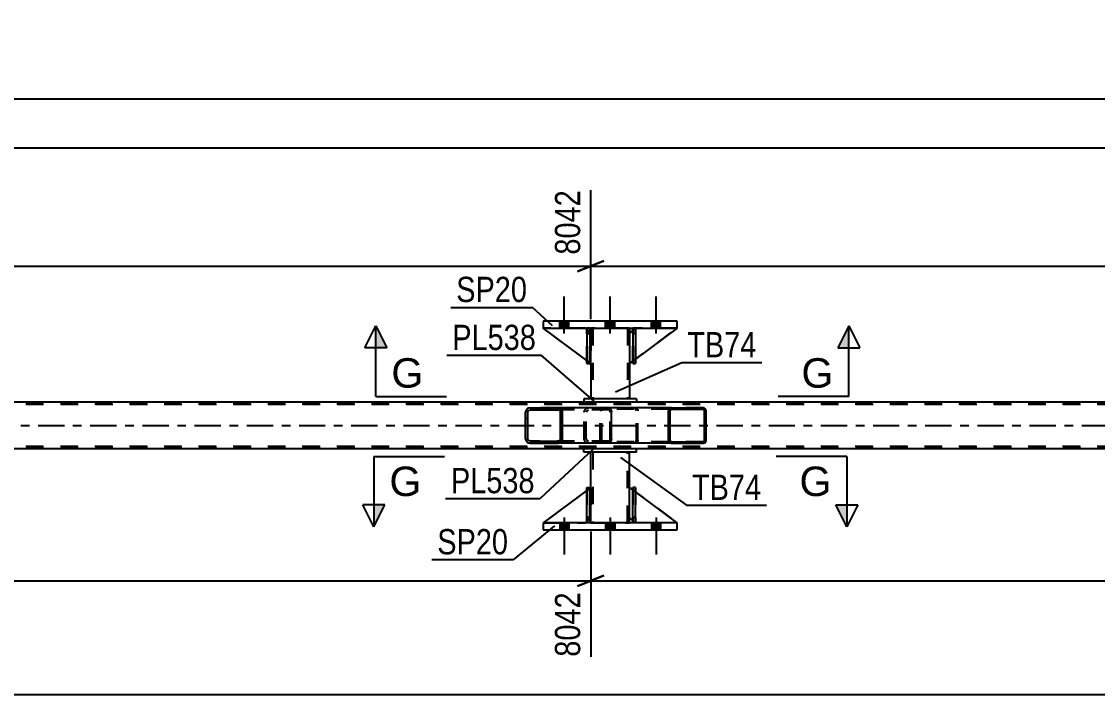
# Model space of a CAD drawing. Header units: millimetres. Extents: x 0 to 841, y 0 to 594.
# Drawn here: x 261.3 to 383.3, y 223.9 to 300.2 of the extents above; entities that cross this region are included whole.
import ezdxf

# ---------------------------------------------------------------- set-up
doc = ezdxf.new("R2010")
doc.units = ezdxf.units.MM
doc.linetypes.add('DXK_LINE_DOT2', pattern=[3.9198, 1.9599, -1.9599])
doc.linetypes.add('DXK_LINE_DOT3', pattern=[5.9187, 2.979, -0.9799, 0.9799, -0.9799])
doc.styles.add('Arial', font='ARIAL.TTF', dxfattribs={"height": 0.2})
doc.styles.add('Arial Narrow', font='ARIALN.TTF', dxfattribs={"height": 0.2})

# ---------------------------------------------------------------- blocks, each defined once
blk = doc.blocks.new('Part-318933943-2847 - 2681')
at = {"color": 2, "linetype": 'Continuous'}
for p, q in [((331.06, 251.79), (325.06, 251.79)), ((325.06, 251.39), (325.06, 251.79)), ((331.06, 251.39), (325.06, 251.39)), ((331.06, 251.39), (331.06, 251.79))]:
    blk.add_line(p, q, dxfattribs=at)
blk = doc.blocks.new('Part-318933943-2801 - 2681')
at = {"color": 2, "linetype": 'Continuous'}
for p, q in [((325.42, 243.39), (325.42, 247.39)), ((325.42, 247.39), (325.74, 247.39)), ((325.74, 243.39), (325.74, 247.39)), ((325.42, 243.39), (325.42, 243.39)), ((325.74, 243.39), (325.42, 243.39))]:
    blk.add_line(p, q, dxfattribs=at)
at = {"color": 7, "linetype": 'DXK_LINE_DOT2'}
for p, q in [((325.42, 247.39), (325.42, 243.99)), ((325.74, 243.99), (325.74, 247.39)), ((325.42, 243.99), (325.42, 243.39)), ((325.42, 243.99), (325.74, 243.99)), ((325.74, 243.39), (325.74, 243.99)), ((325.74, 243.39), (325.74, 243.39))]:
    blk.add_line(p, q, dxfattribs=at)
blk = doc.blocks.new('Part-318933943-2805 - 2681')
at = {"color": 7, "linetype": 'DXK_LINE_DOT2'}
for p, q in [((330.26, 243.99), (330.26, 247.39)), ((330.26, 247.39), (335.66, 243.39)), ((330.86, 243.39), (330.26, 243.99)), ((335.66, 243.39), (330.86, 243.39))]:
    blk.add_line(p, q, dxfattribs=at)
blk = doc.blocks.new('Bolt-318933943-2741 - 2681')
at = {"linetype": 'Continuous'}
for points in [[(323.38, 243.39), (322.34, 243.39), (322.34, 242.59), (323.38, 242.59)], [(323.38, 243.39), (322.34, 243.39), (322.34, 242.59), (323.38, 242.59)], [(323.38, 243.39), (322.34, 243.39), (322.34, 242.59), (323.38, 242.59)], [(328.58, 243.39), (327.54, 243.39), (327.54, 242.59), (328.58, 242.59)], [(328.58, 243.39), (327.54, 243.39), (327.54, 242.59), (328.58, 242.59)], [(333.78, 243.39), (332.74, 243.39), (332.74, 242.59), (333.78, 242.59)], [(333.78, 243.39), (332.74, 243.39), (332.74, 242.59), (333.78, 242.59)], [(333.78, 243.39), (332.74, 243.39), (332.74, 242.59), (333.78, 242.59)]]:
    blk.add_hatch(color=1, dxfattribs=at).paths.add_polyline_path(points)
at = {"color": 1, "linetype": 'Continuous'}
for p, q in [((322.34, 243.39), (322.34, 242.59)), ((322.34, 243.39), (322.34, 242.59)), ((322.34, 243.39), (322.34, 242.59)), ((322.86, 243.99), (322.86, 239.79)), ((322.86, 243.99), (322.86, 239.79)), ((322.86, 243.99), (322.86, 239.79)), ((323.38, 243.39), (323.38, 242.59)), ((323.38, 243.39), (323.38, 242.59)), ((323.38, 243.39), (323.38, 242.59)), ((327.54, 243.39), (327.54, 242.59)), ((327.54, 243.39), (327.54, 242.59)), ((328.06, 243.99), (328.06, 239.79)), ((328.06, 243.99), (328.06, 239.79)), ((328.58, 243.39), (328.58, 242.59)), ((328.58, 243.39), (328.58, 242.59)), ((332.74, 243.39), (332.74, 242.59)), ((332.74, 243.39), (332.74, 242.59)), ((332.74, 243.39), (332.74, 242.59)), ((333.26, 243.99), (333.26, 239.79)), ((333.26, 243.99), (333.26, 239.79)), ((333.26, 243.99), (333.26, 239.79)), ((333.78, 243.39), (333.78, 242.59)), ((333.78, 243.39), (333.78, 242.59)), ((333.78, 243.39), (333.78, 242.59))]:
    blk.add_line(p, q, dxfattribs=at)
blk = doc.blocks.new('Bolt-318933943-2742 - 2681')
at = {"linetype": 'Continuous'}
for points in [[(322.34, 265.47), (323.38, 265.47), (323.38, 266.27), (322.34, 266.27)], [(322.34, 265.47), (323.38, 265.47), (323.38, 266.27), (322.34, 266.27)], [(322.34, 265.47), (323.38, 265.47), (323.38, 266.27), (322.34, 266.27)], [(327.54, 265.47), (328.58, 265.47), (328.58, 266.27), (327.54, 266.27)], [(327.54, 265.47), (328.58, 265.47), (328.58, 266.27), (327.54, 266.27)], [(332.74, 265.47), (333.78, 265.47), (333.78, 266.27), (332.74, 266.27)], [(332.74, 265.47), (333.78, 265.47), (333.78, 266.27), (332.74, 266.27)], [(332.74, 265.47), (333.78, 265.47), (333.78, 266.27), (332.74, 266.27)]]:
    blk.add_hatch(color=1, dxfattribs=at).paths.add_polyline_path(points)
at = {"color": 1, "linetype": 'Continuous'}
for p, q in [((322.86, 264.87), (322.86, 269.07)), ((322.86, 264.87), (322.86, 269.07)), ((322.86, 264.87), (322.86, 269.07)), ((328.06, 264.87), (328.06, 269.07)), ((328.06, 264.87), (328.06, 269.07)), ((333.26, 264.87), (333.26, 269.07)), ((333.26, 264.87), (333.26, 269.07)), ((333.26, 264.87), (333.26, 269.07)), ((322.34, 265.47), (322.34, 266.27)), ((322.34, 265.47), (322.34, 266.27)), ((322.34, 265.47), (322.34, 266.27)), ((323.38, 265.47), (323.38, 266.27)), ((323.38, 265.47), (323.38, 266.27)), ((323.38, 265.47), (323.38, 266.27)), ((327.54, 265.47), (327.54, 266.27)), ((327.54, 265.47), (327.54, 266.27)), ((328.58, 265.47), (328.58, 266.27)), ((328.58, 265.47), (328.58, 266.27)), ((332.74, 265.47), (332.74, 266.27)), ((332.74, 265.47), (332.74, 266.27)), ((332.74, 265.47), (332.74, 266.27)), ((333.78, 265.47), (333.78, 266.27)), ((333.78, 265.47), (333.78, 266.27)), ((333.78, 265.47), (333.78, 266.27))]:
    blk.add_line(p, q, dxfattribs=at)
blk = doc.blocks.new('Part-318933943-2942 - 2681')
at = {"color": 7, "linetype": 'DXK_LINE_DOT2'}
for p, q in [((325.86, 261.47), (320.46, 265.47)), ((320.46, 265.47), (325.26, 265.47)), ((325.26, 265.47), (325.86, 264.87)), ((325.86, 264.87), (325.26, 265.47)), ((325.86, 264.87), (325.86, 261.47)), ((325.86, 264.87), (325.86, 264.87)), ((325.86, 264.87), (325.86, 261.47))]:
    blk.add_line(p, q, dxfattribs=at)
blk = doc.blocks.new('Part-318933943-2757 - 2681')
at = {"color": 7, "linetype": 'DXK_LINE_DOT2'}
for p, q in [((726.28, 256.83), (61.94, 256.83)), ((61.94, 256.83), (725.57, 256.83)), ((331.06, 257.07), (325.06, 257.07)), ((726.28, 252.03), (61.94, 252.03)), ((61.94, 252.03), (725.54, 252.03)), ((331.06, 251.79), (325.06, 251.79))]:
    blk.add_line(p, q, dxfattribs=at)
at = {"color": 2, "linetype": 'Continuous'}
for p, q in [((325.06, 257.07), (160.79, 257.07)), ((580.46, 257.07), (331.06, 257.07)), ((325.06, 251.79), (160.79, 251.79)), ((580.46, 251.79), (331.06, 251.79))]:
    blk.add_line(p, q, dxfattribs=at)
at = {"color": 7, "linetype": 'DXK_LINE_DOT3'}
blk.add_line((61.94, 254.43), (725.95, 254.43), dxfattribs=at)
blk = doc.blocks.new('Part-318933943-2799 - 2681')
at = {"color": 7, "linetype": 'DXK_LINE_DOT2'}
for p, q in [((325.42, 247.39), (325.74, 247.39)), ((325.42, 243.99), (325.42, 247.39)), ((325.42, 247.39), (325.42, 243.39)), ((325.74, 247.39), (325.74, 243.99)), ((325.74, 243.39), (325.74, 247.29)), ((325.74, 243.99), (325.42, 243.99)), ((325.42, 243.39), (325.42, 243.99)), ((325.74, 243.39), (325.42, 243.39)), ((325.74, 243.99), (325.74, 243.39)), ((325.74, 243.39), (325.74, 243.39))]:
    blk.add_line(p, q, dxfattribs=at)
blk = doc.blocks.new('Part-318933943-2800 - 2681')
at = {"color": 2, "linetype": 'Continuous'}
for p, q in [((330.62, 243.39), (330.62, 247.39)), ((330.62, 247.39), (330.94, 247.39)), ((330.94, 243.39), (330.94, 247.39)), ((330.62, 243.39), (330.62, 243.39)), ((330.94, 243.39), (330.62, 243.39))]:
    blk.add_line(p, q, dxfattribs=at)
at = {"color": 7, "linetype": 'DXK_LINE_DOT2'}
for p, q in [((330.62, 247.39), (330.62, 243.99)), ((330.94, 243.99), (330.94, 247.39)), ((330.62, 243.99), (330.62, 243.39)), ((330.62, 243.99), (330.94, 243.99)), ((330.94, 243.39), (330.94, 243.99)), ((330.94, 243.39), (330.94, 243.39))]:
    blk.add_line(p, q, dxfattribs=at)
blk = doc.blocks.new('Part-318933943-2802 - 2681')
at = {"color": 2, "linetype": 'Continuous'}
for p, q in [((325.42, 247.05), (320.46, 243.39)), ((325.86, 247.39), (325.74, 247.29)), ((325.86, 243.99), (325.86, 247.39)), ((325.42, 243.54), (325.26, 243.39)), ((325.86, 243.99), (325.74, 243.86)), ((325.86, 243.99), (325.86, 243.99))]:
    blk.add_line(p, q, dxfattribs=at)
at = {"color": 7, "linetype": 'DXK_LINE_DOT2'}
for p, q in [((325.74, 247.29), (325.42, 247.05)), ((325.86, 243.99), (325.86, 247.39)), ((320.46, 243.39), (325.26, 243.39)), ((325.86, 243.99), (325.26, 243.39)), ((325.74, 243.86), (325.42, 243.54))]:
    blk.add_line(p, q, dxfattribs=at)
blk = doc.blocks.new('Part-318933943-2803 - 2681')
at = {"color": 7, "linetype": 'DXK_LINE_DOT2'}
for p, q in [((325.86, 247.39), (320.46, 243.39)), ((325.86, 243.99), (325.86, 247.39)), ((325.86, 247.39), (325.86, 243.99)), ((320.46, 243.39), (325.26, 243.39)), ((325.26, 243.39), (325.86, 243.99)), ((325.86, 243.99), (325.26, 243.39)), ((325.86, 243.99), (325.86, 243.99))]:
    blk.add_line(p, q, dxfattribs=at)
blk = doc.blocks.new('Part-318933943-2804 - 2681')
at = {"color": 2, "linetype": 'Continuous'}
for p, q in [((330.26, 243.99), (330.26, 247.39)), ((330.62, 247.12), (330.26, 247.39)), ((335.66, 243.39), (330.94, 246.89)), ((330.62, 243.63), (330.26, 243.99))]:
    blk.add_line(p, q, dxfattribs=at)
at = {"color": 7, "linetype": 'DXK_LINE_DOT2'}
for p, q in [((330.94, 246.89), (330.62, 247.12)), ((330.86, 243.39), (330.62, 243.63)), ((335.66, 243.39), (330.86, 243.39)), ((335.66, 243.39), (335.66, 243.39)), ((335.66, 243.39), (335.66, 243.39))]:
    blk.add_line(p, q, dxfattribs=at)
blk = doc.blocks.new('Part-318933943-2810 - 2681')
at = {"color": 2, "linetype": 'Continuous'}
for p, q in [((335.66, 266.27), (320.46, 266.27)), ((320.46, 266.27), (320.46, 265.47)), ((335.66, 265.47), (335.66, 266.27)), ((320.46, 265.47), (335.66, 265.47))]:
    blk.add_line(p, q, dxfattribs=at)
blk = doc.blocks.new('Part-318933943-2815 - 2681')
at = {"color": 2, "linetype": 'Continuous'}
for p, q in [((320.46, 243.39), (320.46, 242.59)), ((335.66, 243.39), (320.46, 243.39)), ((335.66, 242.59), (335.66, 243.39)), ((320.46, 242.59), (335.66, 242.59))]:
    blk.add_line(p, q, dxfattribs=at)
blk = doc.blocks.new('Part-318933943-2904 - 2681')
at = {"linetype": 'Continuous'}
h = blk.add_hatch(dxfattribs=at)
h.set_pattern_fill('', scale=0.7, style=0, pattern_type=0)
h.set_pattern_definition([(45, (338.9127, 256.228), (-1.57154, 1.57154), [])])
h.paths.add_polyline_path([(338.94, 256.11), (338.91, 256.23), (338.84, 256.33), (338.73, 256.4), (338.6, 256.43), (335.02, 256.43), (334.89, 256.4), (334.78, 256.33), (334.71, 256.23), (334.68, 256.11), (334.68, 252.75), (334.71, 252.62), (334.78, 252.52), (334.89, 252.45), (335.02, 252.43), (338.6, 252.43), (338.73, 252.45), (338.84, 252.52), (338.91, 252.62), (338.94, 252.75)])
h.paths.add_polyline_path([(338.76, 252.68), (338.72, 252.63), (338.66, 252.6), (338.6, 252.59), (335.02, 252.59), (334.96, 252.6), (334.9, 252.63), (334.87, 252.68), (334.85, 252.75), (334.85, 256.11), (334.87, 256.17), (334.9, 256.22), (334.96, 256.25), (335.02, 256.27), (338.6, 256.27), (338.66, 256.25), (338.72, 256.22), (338.76, 256.17), (338.77, 256.11), (338.77, 252.75)])
at = {"color": 7, "linetype": 'DXK_LINE_DOT2'}
for p, q in [((327.16, 256.4), (327.29, 256.43)), ((327.29, 256.27), (327.22, 256.25)), ((327.94, 256.43), (327.29, 256.43)), ((338.6, 256.27), (327.29, 256.27)), ((330.86, 256.43), (330.99, 256.4)), ((330.93, 256.25), (330.86, 256.27)), ((338.6, 256.43), (335.02, 256.43)), ((326.94, 256.11), (326.95, 256.13)), ((326.94, 252.75), (326.94, 256.11)), ((326.95, 256.13), (326.97, 256.23)), ((327.13, 256.17), (327.12, 256.11)), ((327.12, 252.75), (327.12, 256.11)), ((327.17, 256.22), (327.13, 256.17)), ((327.22, 256.25), (327.17, 256.22)), ((330.98, 256.22), (330.93, 256.25)), ((331.02, 256.17), (330.98, 256.22)), ((331.03, 256.11), (331.02, 256.17)), ((331.03, 252.75), (331.03, 256.11)), ((331.18, 256.23), (331.2, 256.11)), ((331.2, 252.75), (331.2, 256.11)), ((326.97, 252.62), (326.94, 252.75)), ((327.12, 252.75), (327.13, 252.68)), ((327.13, 252.68), (327.17, 252.63)), ((327.17, 252.63), (327.22, 252.6)), ((330.93, 252.6), (330.98, 252.63)), ((330.98, 252.63), (331.02, 252.68)), ((331.02, 252.68), (331.03, 252.75)), ((331.2, 252.75), (331.18, 252.62)), ((327.29, 252.43), (327.16, 252.45)), ((327.22, 252.6), (327.29, 252.59)), ((338.6, 252.59), (327.29, 252.59)), ((327.94, 252.43), (327.29, 252.43)), ((330.86, 252.59), (330.93, 252.6)), ((330.99, 252.45), (330.86, 252.43)), ((338.6, 252.43), (335.02, 252.43))]:
    blk.add_line(p, q, dxfattribs=at)
at = {"color": 2, "linetype": 'Continuous'}
for p, q in [((335.02, 256.43), (327.94, 256.43)), ((335.02, 256.43), (334.89, 256.4)), ((334.96, 256.25), (335.02, 256.27)), ((335.02, 256.43), (338.6, 256.43)), ((335.02, 256.27), (338.6, 256.27)), ((338.73, 256.4), (338.6, 256.43)), ((338.6, 256.27), (338.66, 256.25)), ((334.71, 256.23), (334.68, 256.11)), ((334.68, 252.75), (334.68, 256.11)), ((334.85, 256.11), (334.87, 256.17)), ((334.85, 252.75), (334.85, 256.11)), ((334.87, 256.17), (334.9, 256.22)), ((334.9, 256.22), (334.96, 256.25)), ((338.66, 256.25), (338.72, 256.22)), ((338.72, 256.22), (338.76, 256.17)), ((338.76, 256.17), (338.77, 256.11)), ((338.77, 252.75), (338.77, 256.11)), ((338.94, 256.11), (338.91, 256.23)), ((338.94, 252.75), (338.94, 256.11)), ((334.68, 252.75), (334.71, 252.62)), ((334.87, 252.68), (334.85, 252.75)), ((334.9, 252.63), (334.87, 252.68)), ((334.96, 252.6), (334.9, 252.63)), ((338.72, 252.63), (338.66, 252.6)), ((338.76, 252.68), (338.72, 252.63)), ((338.77, 252.75), (338.76, 252.68)), ((338.91, 252.62), (338.94, 252.75)), ((335.02, 252.43), (327.94, 252.43)), ((334.89, 252.45), (335.02, 252.43)), ((335.02, 252.59), (334.96, 252.6)), ((335.02, 252.59), (338.6, 252.59)), ((335.02, 252.43), (338.6, 252.43)), ((338.66, 252.6), (338.6, 252.59)), ((338.6, 252.43), (338.73, 252.45))]:
    blk.add_line(p, q, dxfattribs=at)
at = {"color": 7, "linetype": 'DXK_LINE_DOT2'}
for centre, start, end in [((327.27, 256.09), 110.7583, 155.68), ((330.87, 256.09), 24.32, 69.2417), ((327.27, 252.76), 204.32, 249.2417), ((330.87, 252.76), 290.7583, 335.68)]:
    blk.add_arc(centre, 0.331, start, end, dxfattribs=at)
at = {"color": 2, "linetype": 'Continuous'}
for centre, start, end in [((335.01, 256.09), 110.7583, 155.68), ((338.61, 256.09), 24.32, 69.2417), ((335.01, 252.76), 204.32, 249.2417), ((338.61, 252.76), 290.7583, 335.68)]:
    blk.add_arc(centre, 0.331, start, end, dxfattribs=at)
blk = doc.blocks.new('Part-318933943-2905 - 2681')
at = {"linetype": 'Continuous'}
h = blk.add_hatch(dxfattribs=at)
h.set_pattern_fill('', scale=0.7, style=0, pattern_type=0)
h.set_pattern_definition([(45, (322.6258, 256.1292), (-1.57154, 1.57154), [])])
h.paths.add_polyline_path([(322.66, 255.95), (322.63, 256.13), (322.52, 256.28), (322.35, 256.39), (322.16, 256.43), (318.98, 256.43), (318.78, 256.39), (318.62, 256.28), (318.51, 256.13), (318.47, 255.95), (318.47, 252.91), (318.51, 252.72), (318.62, 252.57), (318.78, 252.46), (318.98, 252.43), (322.16, 252.43), (322.35, 252.46), (322.52, 252.57), (322.63, 252.72), (322.66, 252.91)])
h.paths.add_polyline_path([(322.39, 252.81), (322.34, 252.74), (322.26, 252.68), (322.16, 252.67), (318.98, 252.67), (318.88, 252.68), (318.8, 252.74), (318.74, 252.81), (318.73, 252.91), (318.73, 255.95), (318.74, 256.04), (318.8, 256.12), (318.88, 256.17), (318.98, 256.19), (322.16, 256.19), (322.26, 256.17), (322.34, 256.12), (322.39, 256.04), (322.41, 255.95), (322.41, 252.91)])
at = {"color": 2, "linetype": 'Continuous'}
for p, q in [((318.98, 256.43), (318.78, 256.39)), ((318.98, 256.43), (322.16, 256.43)), ((327.94, 256.43), (322.16, 256.43)), ((322.35, 256.39), (322.16, 256.43)), ((327.94, 256.43), (328.04, 256.39)), ((328.04, 256.39), (328.13, 256.28)), ((328.13, 256.28), (328.19, 256.13)), ((318.51, 256.13), (318.47, 255.95)), ((318.47, 252.91), (318.47, 255.95)), ((318.73, 255.95), (318.74, 256.04)), ((318.73, 252.91), (318.73, 255.95)), ((318.74, 256.04), (318.8, 256.12)), ((318.8, 256.12), (318.88, 256.17)), ((318.88, 256.17), (318.98, 256.19)), ((318.98, 256.19), (322.16, 256.19)), ((322.16, 256.19), (322.26, 256.17)), ((322.26, 256.17), (322.34, 256.12)), ((322.34, 256.12), (322.39, 256.04)), ((322.39, 256.04), (322.41, 255.95)), ((322.41, 252.91), (322.41, 255.95)), ((322.66, 255.95), (322.63, 256.13)), ((322.66, 252.91), (322.66, 255.95)), ((328.19, 256.13), (328.21, 255.95)), ((328.21, 252.91), (328.21, 255.95)), ((318.47, 252.91), (318.51, 252.72)), ((318.74, 252.81), (318.73, 252.91)), ((318.8, 252.74), (318.74, 252.81)), ((318.88, 252.68), (318.8, 252.74)), ((318.98, 252.67), (318.88, 252.68)), ((318.98, 252.67), (322.16, 252.67)), ((322.26, 252.68), (322.16, 252.67)), ((322.34, 252.74), (322.26, 252.68)), ((322.39, 252.81), (322.34, 252.74)), ((322.41, 252.91), (322.39, 252.81)), ((322.63, 252.72), (322.66, 252.91)), ((328.19, 252.72), (328.13, 252.57)), ((328.21, 252.91), (328.19, 252.72)), ((318.78, 252.46), (318.98, 252.43)), ((318.98, 252.43), (322.16, 252.43)), ((322.16, 252.43), (322.35, 252.46)), ((327.94, 252.43), (322.16, 252.43)), ((328.04, 252.46), (327.94, 252.43)), ((328.13, 252.57), (328.04, 252.46))]:
    blk.add_line(p, q, dxfattribs=at)
at = {"color": 7, "linetype": 'DXK_LINE_DOT2'}
for p, q in [((322.16, 256.43), (318.98, 256.43)), ((325.41, 256.39), (325.6, 256.43)), ((326.94, 256.19), (326.94, 256.43)), ((327.94, 256.19), (318.98, 256.19)), ((325.1, 255.95), (325.14, 256.13)), ((325.1, 252.91), (325.1, 255.95)), ((325.37, 256.04), (325.35, 255.95)), ((325.35, 252.91), (325.35, 255.95)), ((325.43, 256.12), (325.37, 256.04)), ((325.43, 256.12), (325.45, 256.13)), ((325.45, 256.13), (325.51, 256.17)), ((325.51, 256.17), (325.6, 256.19)), ((327.99, 256.17), (327.94, 256.19)), ((328.03, 256.12), (327.99, 256.17)), ((328.06, 256.04), (328.03, 256.12)), ((328.07, 255.95), (328.06, 256.04)), ((328.07, 252.91), (328.07, 255.95)), ((327.94, 252.67), (318.98, 252.67)), ((325.14, 252.72), (325.1, 252.91)), ((325.35, 252.91), (325.37, 252.81)), ((325.37, 252.81), (325.43, 252.74)), ((325.43, 252.74), (325.45, 252.72)), ((325.45, 252.72), (325.51, 252.68)), ((325.51, 252.68), (325.6, 252.67)), ((326.94, 252.43), (326.94, 252.67)), ((327.94, 252.67), (327.99, 252.68)), ((327.99, 252.68), (328.03, 252.74)), ((328.03, 252.74), (328.06, 252.81)), ((328.06, 252.81), (328.07, 252.91)), ((322.16, 252.43), (318.98, 252.43)), ((325.6, 252.43), (325.41, 252.46))]:
    blk.add_line(p, q, dxfattribs=at)
at = {"color": 2, "linetype": 'Continuous'}
for centre, start, end in [((318.96, 255.93), 111.1941, 156.1506), ((322.18, 255.93), 23.8494, 68.8059), ((318.96, 252.92), 203.8494, 248.8059), ((322.18, 252.92), 291.1941, 336.1506)]:
    blk.add_arc(centre, 0.492, start, end, dxfattribs=at)
at = {"color": 7, "linetype": 'DXK_LINE_DOT2'}
for centre, start, end in [((325.59, 255.93), 111.1941, 156.1506), ((325.59, 252.92), 203.8494, 248.8059)]:
    blk.add_arc(centre, 0.492, start, end, dxfattribs=at)
blk = doc.blocks.new('Part-318933943-2943 - 2681')
at = {"color": 2, "linetype": 'Continuous'}
for p, q in [((325.42, 261.8), (320.46, 265.47)), ((325.42, 265.31), (325.26, 265.47)), ((325.86, 264.87), (325.74, 264.99)), ((325.86, 264.87), (325.86, 264.87)), ((325.86, 261.47), (325.86, 264.87)), ((325.74, 261.56), (325.86, 261.47)), ((325.86, 261.47), (325.86, 261.47))]:
    blk.add_line(p, q, dxfattribs=at)
at = {"color": 7, "linetype": 'DXK_LINE_DOT2'}
for p, q in [((325.26, 265.47), (320.46, 265.47)), ((325.26, 265.47), (325.86, 264.87)), ((325.74, 264.99), (325.42, 265.31)), ((325.86, 264.87), (325.86, 261.47)), ((325.74, 261.56), (325.42, 261.8))]:
    blk.add_line(p, q, dxfattribs=at)
blk = doc.blocks.new('Part-318933943-2944 - 2681')
at = {"color": 2, "linetype": 'Continuous'}
for p, q in [((325.74, 265.47), (325.42, 265.47)), ((325.42, 265.47), (325.42, 261.47)), ((325.74, 265.47), (325.74, 265.47)), ((325.74, 265.47), (325.74, 261.47)), ((325.74, 261.47), (325.42, 261.47))]:
    blk.add_line(p, q, dxfattribs=at)
at = {"color": 7, "linetype": 'DXK_LINE_DOT2'}
for p, q in [((325.42, 264.87), (325.42, 265.47)), ((325.74, 264.87), (325.42, 264.87)), ((325.42, 264.87), (325.42, 261.47)), ((325.74, 264.87), (325.74, 265.47)), ((325.74, 265.47), (325.74, 265.47)), ((325.74, 261.47), (325.74, 264.87))]:
    blk.add_line(p, q, dxfattribs=at)
blk = doc.blocks.new('Part-318933943-2945 - 2681')
at = {"color": 2, "linetype": 'Continuous'}
for p, q in [((330.94, 265.47), (330.62, 265.47)), ((330.62, 265.47), (330.62, 261.47)), ((330.94, 265.47), (330.94, 265.47)), ((330.94, 265.47), (330.94, 261.47)), ((330.94, 261.47), (330.62, 261.47))]:
    blk.add_line(p, q, dxfattribs=at)
at = {"color": 7, "linetype": 'DXK_LINE_DOT2'}
for p, q in [((330.62, 264.87), (330.62, 265.47)), ((330.94, 264.87), (330.62, 264.87)), ((330.62, 264.87), (330.62, 261.47)), ((330.94, 264.87), (330.94, 265.47)), ((330.94, 265.47), (330.94, 265.47)), ((330.94, 261.47), (330.94, 264.87))]:
    blk.add_line(p, q, dxfattribs=at)
blk = doc.blocks.new('Part-318933943-2946 - 2681')
at = {"color": 7, "linetype": 'DXK_LINE_DOT2'}
for p, q in [((325.42, 264.87), (325.42, 265.47)), ((325.42, 265.47), (325.42, 265.47)), ((325.42, 265.47), (325.42, 261.47)), ((325.74, 265.47), (325.42, 265.47)), ((325.42, 261.47), (325.42, 264.87)), ((325.42, 264.87), (325.74, 264.87)), ((325.74, 264.87), (325.74, 265.47)), ((325.74, 261.47), (325.74, 265.47)), ((325.74, 264.87), (325.74, 261.47)), ((325.42, 261.47), (325.74, 261.47))]:
    blk.add_line(p, q, dxfattribs=at)
blk = doc.blocks.new('Part-318933943-2947 - 2681')
at = {"color": 7, "linetype": 'DXK_LINE_DOT2'}
for p, q in [((330.62, 264.87), (330.62, 265.47)), ((330.62, 265.47), (330.62, 265.47)), ((330.62, 265.47), (330.62, 261.47)), ((330.94, 265.47), (330.62, 265.47)), ((330.62, 261.47), (330.62, 264.87)), ((330.62, 264.87), (330.94, 264.87)), ((330.94, 264.87), (330.94, 265.47)), ((330.94, 261.47), (330.94, 265.47)), ((330.94, 264.87), (330.94, 261.47)), ((330.62, 261.47), (330.94, 261.47))]:
    blk.add_line(p, q, dxfattribs=at)
blk = doc.blocks.new('Part-318933943-2948 - 2681')
at = {"color": 7, "linetype": 'DXK_LINE_DOT2'}
for p, q in [((330.94, 247.39), (330.62, 247.39)), ((330.62, 243.99), (330.62, 247.39)), ((330.62, 247.39), (330.62, 243.39)), ((330.94, 247.39), (330.94, 243.99)), ((330.94, 243.39), (330.94, 247.39)), ((330.94, 243.99), (330.62, 243.99)), ((330.62, 243.39), (330.62, 243.99)), ((330.94, 243.39), (330.62, 243.39)), ((330.94, 243.99), (330.94, 243.39)), ((330.94, 243.39), (330.94, 243.39))]:
    blk.add_line(p, q, dxfattribs=at)
blk = doc.blocks.new('Part-318933943-2949 - 2681')
at = {"color": 7, "linetype": 'DXK_LINE_DOT2'}
for p, q in [((330.86, 265.47), (330.26, 264.87)), ((330.26, 261.47), (335.66, 265.47)), ((330.26, 264.87), (330.26, 261.47)), ((335.66, 265.47), (330.86, 265.47))]:
    blk.add_line(p, q, dxfattribs=at)
blk = doc.blocks.new('Part-318933943-2950 - 2681')
at = {"color": 2, "linetype": 'Continuous'}
for p, q in [((330.62, 265.22), (330.26, 264.87)), ((330.26, 264.87), (330.26, 261.47)), ((335.66, 265.47), (330.94, 261.96)), ((330.62, 261.73), (330.26, 261.47))]:
    blk.add_line(p, q, dxfattribs=at)
at = {"color": 7, "linetype": 'DXK_LINE_DOT2'}
for p, q in [((330.86, 265.47), (330.62, 265.22)), ((335.66, 265.47), (330.86, 265.47)), ((330.94, 261.96), (330.62, 261.73))]:
    blk.add_line(p, q, dxfattribs=at)
blk = doc.blocks.new('Part-318933943-2955 - 2681')
at = {"color": 2, "linetype": 'Continuous'}
for p, q in [((325.86, 247.39), (325.86, 251.39)), ((330.26, 247.39), (330.26, 251.39)), ((325.86, 243.39), (325.86, 243.99)), ((330.26, 243.39), (330.26, 243.99))]:
    blk.add_line(p, q, dxfattribs=at)
at = {"color": 7, "linetype": 'DXK_LINE_DOT2'}
for p, q in [((330.26, 251.39), (325.86, 251.39)), ((326.1, 251.39), (326.1, 243.39)), ((330.02, 243.39), (330.02, 251.39)), ((325.86, 243.99), (325.86, 247.39)), ((330.26, 243.99), (330.26, 247.39)), ((325.86, 243.39), (330.26, 243.39))]:
    blk.add_line(p, q, dxfattribs=at)
blk = doc.blocks.new('Part-318933943-2965 - 2681')
at = {"color": 2, "linetype": 'Continuous'}
for p, q in [((331.06, 257.47), (325.06, 257.47)), ((325.06, 257.47), (325.06, 257.07)), ((331.06, 257.07), (325.06, 257.07)), ((331.06, 257.47), (331.06, 257.07))]:
    blk.add_line(p, q, dxfattribs=at)
blk = doc.blocks.new('Part-318933943-2970 - 2681')
at = {"color": 2, "linetype": 'Continuous'}
for p, q in [((325.86, 265.47), (325.86, 264.87)), ((330.26, 265.47), (330.26, 264.87)), ((325.86, 261.47), (325.86, 257.47)), ((330.26, 261.47), (330.26, 257.47))]:
    blk.add_line(p, q, dxfattribs=at)
at = {"color": 7, "linetype": 'DXK_LINE_DOT2'}
for p, q in [((330.26, 265.47), (325.86, 265.47)), ((325.86, 264.87), (325.86, 261.47)), ((326.1, 265.47), (326.1, 257.47)), ((330.02, 265.47), (330.02, 257.47)), ((330.26, 264.87), (330.26, 261.47)), ((330.26, 257.47), (325.86, 257.47))]:
    blk.add_line(p, q, dxfattribs=at)
blk = doc.blocks.new('StraightDimension-318933943-29934 - 2681')
at = {"color": 7, "linetype": 'Continuous'}
for p, q in [((325.86, 242.39), (325.86, 228.21)), ((327.36, 237.42), (324.36, 236.22)), ((325.86, 236.82), (581.26, 236.82))]:
    blk.add_line(p, q, dxfattribs=at)
blk = doc.blocks.new('StraightDimension-318933943-29910 - 2681')
at = {"color": 7, "linetype": 'Continuous'}
for p, q in [((325.86, 266.47), (325.86, 281.12)), ((155.59, 272.51), (325.86, 272.51)), ((324.36, 271.91), (327.36, 273.11))]:
    blk.add_line(p, q, dxfattribs=at)
at = {"color": 0, "linetype": 'Continuous'}
blk.add_wipeout([(325.26, 281.72), (321.06, 281.72), (321.06, 273.21), (325.26, 273.21)], dxfattribs=at)
at = {"color": 3, "linetype": 'Continuous', "style": 'Arial Narrow'}
blk.add_text('8042', height=2.863, rotation=90.0002, dxfattribs=at).set_placement((324.66, 273.81))
blk = doc.blocks.new('StraightDimension-318933943-29983 - 2681')
at = {"color": 7, "linetype": 'Continuous'}
blk.add_line((51.08, 223.93), (727.59, 223.93), dxfattribs=at)
blk = doc.blocks.new('StraightDimension-318933943-29909 - 2681')
at = {"color": 7, "linetype": 'Continuous'}
for p, q in [((325.86, 266.47), (325.86, 281.12)), ((327.36, 273.11), (324.36, 271.91)), ((325.86, 272.51), (581.26, 272.51))]:
    blk.add_line(p, q, dxfattribs=at)
blk = doc.blocks.new('StraightDimension-318933943-29935 - 2681')
at = {"color": 7, "linetype": 'Continuous'}
for p, q in [((325.86, 242.39), (325.86, 228.21)), ((155.59, 236.82), (325.86, 236.82)), ((324.36, 236.22), (327.36, 237.42))]:
    blk.add_line(p, q, dxfattribs=at)
at = {"color": 0, "linetype": 'Continuous'}
blk.add_wipeout([(325.26, 236.12), (321.06, 236.12), (321.06, 227.61), (325.26, 227.61)], dxfattribs=at)
at = {"color": 3, "linetype": 'Continuous', "style": 'Arial Narrow'}
blk.add_text('8042', height=2.863, rotation=90.0002, dxfattribs=at).set_placement((324.66, 228.21))
blk = doc.blocks.new('StraightDimension-318933943-29959 - 2681')
at = {"color": 7, "linetype": 'Continuous'}
blk.add_line((51.72, 285.93), (726.95, 285.93), dxfattribs=at)
blk = doc.blocks.new('StraightDimension-318933943-29393 - 4933')
at = {"color": 7, "linetype": 'Continuous'}
for p, q in [((342.63, 329.64), (342.63, 301.18)), ((421.67, 329.64), (421.67, 299.35)), ((344.13, 310.39), (341.13, 309.19)), ((420.17, 309.19), (423.17, 310.39)), ((342.63, 309.79), (421.67, 309.79))]:
    blk.add_line(p, q, dxfattribs=at)
at = {"color": 0}
blk.add_wipeout([(386.41, 310.54), (386.41, 314.74), (377.89, 314.74), (377.89, 310.54)], dxfattribs=at)
at = {"color": 3, "style": 'Arial Narrow'}
blk.add_text('1976', height=2.863, dxfattribs=at).set_placement((378.49, 311.14))
at = {"color": 0, "linetype": 'Continuous'}
blk.add_wipeout([(421.07, 309.09), (416.87, 309.09), (416.87, 298.75), (421.07, 298.75)], dxfattribs=at)
at = {"color": 3, "linetype": 'Continuous', "style": 'Arial Narrow'}
blk.add_text('10151', height=2.863, rotation=90.0002, dxfattribs=at).set_placement((420.47, 299.35))
blk = doc.blocks.new('StraightDimension-318933943-29684 - 4933')
at = {"color": 7, "linetype": 'Continuous'}
blk.add_line((51.08, 291.47), (790.15, 291.47), dxfattribs=at)
blk = doc.blocks.new('Mark-318933943-2806 - 2681')
at = {"color": 0}
blk.add_wipeout([(318.64, 268.43), (318.64, 271.43), (310.6, 271.43), (310.6, 268.43)], dxfattribs=at)
blk.add_wipeout([(318.64, 268.43), (318.64, 271.43), (310.6, 271.43), (310.6, 268.43)], dxfattribs=at)
at = {"color": 30, "linetype": 'Continuous'}
for p in [(310, 267.83), (321.51, 265.73)]:
    blk.add_line(p, (319.24, 267.83), dxfattribs=at)
at = {"color": 3, "style": 'Arial Narrow'}
blk.add_text('SP20', height=2.863, dxfattribs=at).set_placement((310.6, 268.43))
blk = doc.blocks.new('Mark-318933943-2811 - 2681')
at = {"color": 0}
blk.add_wipeout([(316.49, 239.82), (316.49, 242.82), (308.45, 242.82), (308.45, 239.82)], dxfattribs=at)
blk.add_wipeout([(316.49, 239.82), (316.49, 242.82), (308.45, 242.82), (308.45, 239.82)], dxfattribs=at)
at = {"color": 30, "linetype": 'Continuous'}
for p in [(321.76, 243.04), (307.85, 239.22)]:
    blk.add_line(p, (317.09, 239.22), dxfattribs=at)
at = {"color": 3, "style": 'Arial Narrow'}
blk.add_text('SP20', height=2.863, dxfattribs=at).set_placement((308.45, 239.82))
blk = doc.blocks.new('SectionMark-318933943-3222 - 2681')
at = {"linetype": 'Continuous'}
for points in [[(301.27, 245.43), (302.52, 245.43), (301.27, 242.93)], [(353.65, 245.43), (354.9, 245.43), (354.9, 242.93)]]:
    blk.add_hatch(color=6, dxfattribs=at).paths.add_polyline_path(points)
at = {"color": 6, "linetype": 'Continuous'}
for p, q in [((301.27, 250.93), (309.27, 250.93)), ((301.27, 250.93), (301.27, 242.93)), ((354.9, 250.93), (346.9, 250.93)), ((354.9, 250.93), (354.9, 242.93)), ((301.27, 242.93), (300.02, 245.43)), ((302.52, 245.43), (300.02, 245.43)), ((301.27, 242.93), (302.52, 245.43)), ((353.65, 245.43), (356.15, 245.43)), ((354.9, 242.93), (353.65, 245.43)), ((356.15, 245.43), (354.9, 242.93))]:
    blk.add_line(p, q, dxfattribs=at)
at = {"color": 0, "linetype": 'Continuous'}
for points in [[(306.65, 246.43), (306.65, 249.93), (303.02, 249.93), (303.02, 246.43)], [(353.15, 246.43), (353.15, 249.93), (349.53, 249.93), (349.53, 246.43)]]:
    blk.add_wipeout(points, dxfattribs=at)
at = {"color": 3, "linetype": 'Continuous', "style": 'Arial'}
for p in [(303.02, 246.43), (349.53, 246.43)]:
    blk.add_text('G', height=3.34, dxfattribs=at).set_placement(p)
blk = doc.blocks.new('SectionMark-318933943-3216 - 2681')
at = {"linetype": 'Continuous'}
for points in [[(302.74, 263.22), (301.49, 263.22), (301.49, 265.72)], [(355.13, 263.22), (353.88, 263.22), (355.13, 265.72)]]:
    blk.add_hatch(color=6, dxfattribs=at).paths.add_polyline_path(points)
at = {"color": 6, "linetype": 'Continuous'}
for p, q in [((300.24, 263.22), (301.49, 265.72)), ((301.49, 257.72), (301.49, 265.72)), ((301.49, 265.72), (302.74, 263.22)), ((355.13, 265.72), (353.88, 263.22)), ((355.13, 257.72), (355.13, 265.72)), ((355.13, 265.72), (356.38, 263.22)), ((302.74, 263.22), (300.24, 263.22)), ((353.88, 263.22), (356.38, 263.22)), ((301.49, 257.72), (309.49, 257.72)), ((355.13, 257.72), (347.13, 257.72))]:
    blk.add_line(p, q, dxfattribs=at)
at = {"color": 0, "linetype": 'Continuous'}
for points in [[(306.87, 258.72), (306.87, 262.22), (303.24, 262.22), (303.24, 258.72)], [(353.38, 258.72), (353.38, 262.22), (349.75, 262.22), (349.75, 258.72)]]:
    blk.add_wipeout(points, dxfattribs=at)
at = {"color": 3, "linetype": 'Continuous', "style": 'Arial'}
for p in [(303.24, 258.72), (349.75, 258.72)]:
    blk.add_text('G', height=3.34, dxfattribs=at).set_placement(p)
blk = doc.blocks.new('Mark-318933943-2951 - 2681')
at = {"color": 0}
blk.add_wipeout([(345.18, 245.99), (345.18, 248.99), (337.33, 248.99), (337.33, 245.99)], dxfattribs=at)
blk.add_wipeout([(345.18, 245.99), (345.18, 248.99), (337.33, 248.99), (337.33, 245.99)], dxfattribs=at)
at = {"color": 30, "linetype": 'Continuous'}
for p, q in [((329.22, 250.8), (336.73, 245.39)), ((336.73, 245.39), (345.78, 245.39))]:
    blk.add_line(p, q, dxfattribs=at)
at = {"color": 3, "style": 'Arial Narrow'}
blk.add_text('TB74', height=2.863, dxfattribs=at).set_placement((337.33, 245.99))
blk = doc.blocks.new('Mark-318933943-2961 - 2681')
at = {"color": 0}
blk.add_wipeout([(319.65, 262.99), (319.65, 265.99), (310.15, 265.99), (310.15, 262.99)], dxfattribs=at)
blk.add_wipeout([(319.65, 262.99), (319.65, 265.99), (310.15, 265.99), (310.15, 262.99)], dxfattribs=at)
at = {"color": 30, "linetype": 'Continuous'}
for p in [(309.55, 262.39), (326.24, 257.18)]:
    blk.add_line(p, (320.25, 262.39), dxfattribs=at)
at = {"color": 3, "style": 'Arial Narrow'}
blk.add_text('PL538', height=2.863, dxfattribs=at).set_placement((310.15, 262.99))
blk = doc.blocks.new('Mark-318933943-2966 - 2681')
at = {"color": 0}
blk.add_wipeout([(344.65, 262.16), (344.65, 265.16), (336.8, 265.16), (336.8, 262.16)], dxfattribs=at)
blk.add_wipeout([(344.65, 262.16), (344.65, 265.16), (336.8, 265.16), (336.8, 262.16)], dxfattribs=at)
at = {"color": 30, "linetype": 'Continuous'}
for p, q in [((328.67, 258.23), (336.2, 261.56)), ((336.2, 261.56), (345.25, 261.56))]:
    blk.add_line(p, q, dxfattribs=at)
at = {"color": 3, "style": 'Arial Narrow'}
blk.add_text('TB74', height=2.863, dxfattribs=at).set_placement((336.8, 262.16))
blk = doc.blocks.new('Mark-318933943-31931 - 2681')
at = {"color": 0}
blk.add_wipeout([(319.51, 246.75), (319.51, 249.75), (310, 249.75), (310, 246.75)], dxfattribs=at)
blk.add_wipeout([(319.51, 246.75), (319.51, 249.75), (310, 249.75), (310, 246.75)], dxfattribs=at)
at = {"color": 30, "linetype": 'Continuous'}
for p in [(326.08, 251.7), (309.4, 246.15)]:
    blk.add_line(p, (320.11, 246.15), dxfattribs=at)
at = {"color": 3, "style": 'Arial Narrow'}
blk.add_text('PL538', height=2.863, dxfattribs=at).set_placement((310, 246.75))

msp = doc.modelspace()

# ---------------------------------------------------------------- block references
for name in ['StraightDimension-318933943-29393 - 4933', 'Bolt-318933943-2742 - 2681', 'Part-318933943-2810 - 2681', 'Part-318933943-2942 - 2681', 'Part-318933943-2943 - 2681', 'Part-318933943-2944 - 2681', 'Part-318933943-2946 - 2681', 'Part-318933943-2970 - 2681', 'Part-318933943-2949 - 2681', 'Part-318933943-2950 - 2681', 'Part-318933943-2945 - 2681', 'Part-318933943-2947 - 2681', 'Part-318933943-2757 - 2681', 'Part-318933943-2905 - 2681', 'Part-318933943-2965 - 2681', 'Part-318933943-2904 - 2681', 'Part-318933943-2847 - 2681', 'Part-318933943-2955 - 2681', 'Part-318933943-2802 - 2681', 'Part-318933943-2803 - 2681', 'Part-318933943-2801 - 2681', 'Part-318933943-2799 - 2681', 'Part-318933943-2805 - 2681', 'Part-318933943-2804 - 2681', 'Part-318933943-2800 - 2681', 'Part-318933943-2948 - 2681', 'Part-318933943-2815 - 2681', 'Bolt-318933943-2741 - 2681']:
    msp.add_blockref(name, (0, 0))

# ---------------------------------------------------------------- next in the draw order: block references
for name in ['StraightDimension-318933943-29910 - 2681', 'StraightDimension-318933943-29934 - 2681']:
    msp.add_blockref(name, (0, 0))

# ---------------------------------------------------------------- next in the draw order: block references
for name in ['StraightDimension-318933943-29909 - 2681', 'StraightDimension-318933943-29983 - 2681']:
    msp.add_blockref(name, (0, 0))

# ---------------------------------------------------------------- next in the draw order: block references
for name in ['StraightDimension-318933943-29959 - 2681', 'StraightDimension-318933943-29935 - 2681']:
    msp.add_blockref(name, (0, 0))

# ---------------------------------------------------------------- next in the draw order: block references
for name in ['StraightDimension-318933943-29684 - 4933', 'Mark-318933943-2806 - 2681', 'Mark-318933943-2811 - 2681']:
    msp.add_blockref(name, (0, 0))

# ---------------------------------------------------------------- next in the draw order: block references
for name in ['SectionMark-318933943-3216 - 2681', 'SectionMark-318933943-3222 - 2681']:
    msp.add_blockref(name, (0, 0))

# ---------------------------------------------------------------- next in the draw order: block references
for name in ['Mark-318933943-2961 - 2681', 'Mark-318933943-2966 - 2681', 'Mark-318933943-31931 - 2681', 'Mark-318933943-2951 - 2681']:
    msp.add_blockref(name, (0, 0))

doc.saveas('drawing.dxf')
